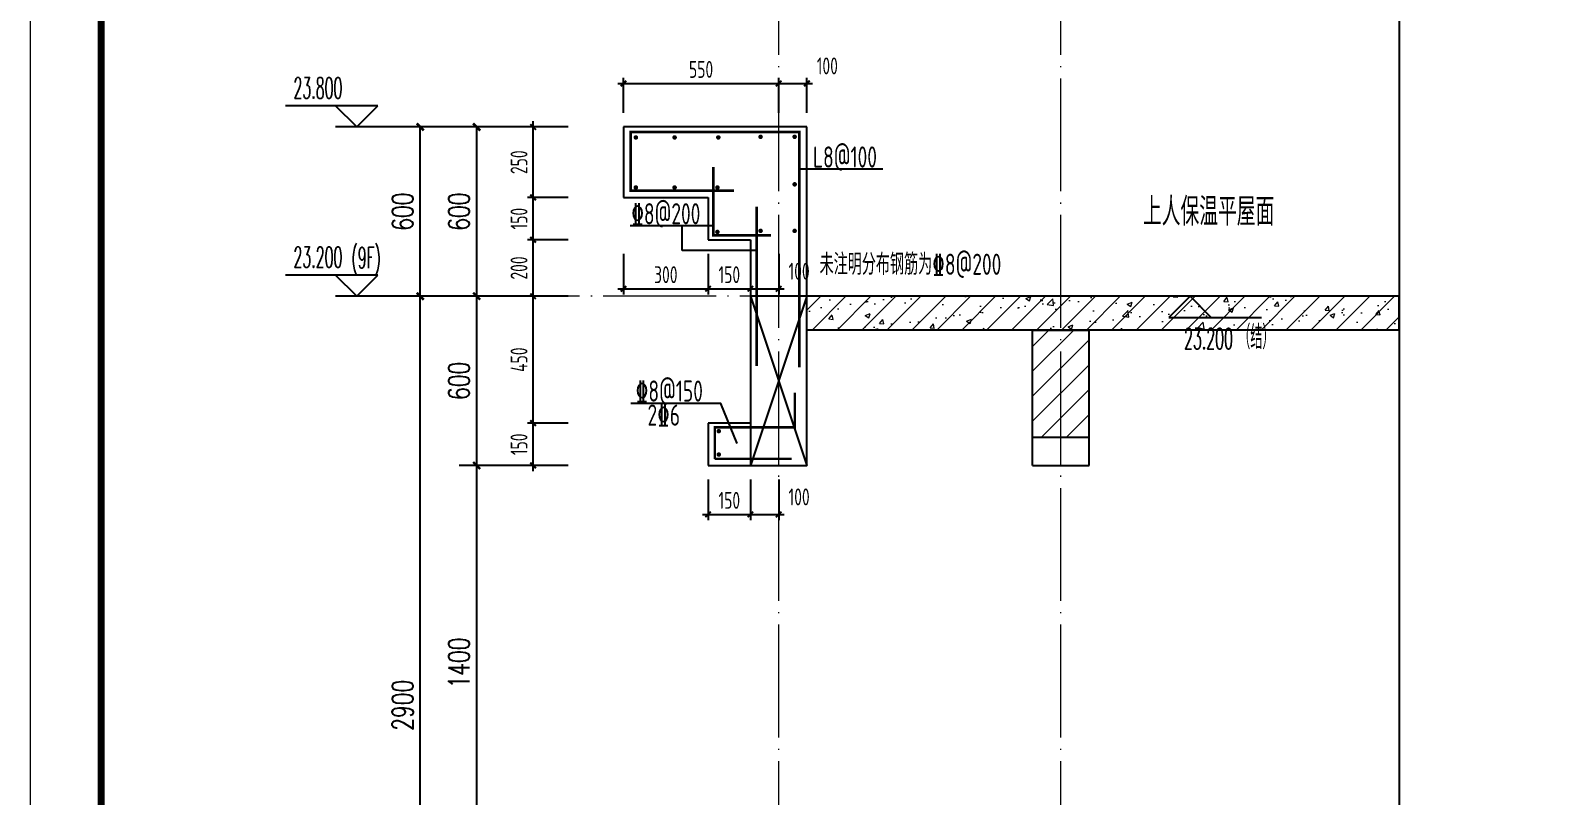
# Model space of a CAD drawing. Extents: x -1712635 to -854203, y -534641 to -21985.
# Drawn here: x -939127 to -933726, y -151161 to -148448 of the extents above; entities that cross this region are included whole.
import ezdxf

# ---------------------------------------------------------------- set-up
doc = ezdxf.new("R2010")
doc.units = 0
doc.header["$LTSCALE"] = 1000
doc.linetypes.add('DOTE', pattern=[2.42, 2, -0.2, 0.02, -0.2])
doc.layers.get('0').update_dxf_attribs({"linetype": 'CONTINUOUS'})
doc.layers.get('Defpoints').update_dxf_attribs({"linetype": 'CONTINUOUS'})
for name, color, linetype in [('DIM', 2, 'CONTINUOUS'), ('DIM_ELEV', 3, 'CONTINUOUS'), ('DIM_SYMB', 3, 'CONTINUOUS'), ('PUB_DIM', 3, 'CONTINUOUS'), ('PUB_TEXT', 2, 'CONTINUOUS'), ('REIN', 6, 'CONTINUOUS'), ('S-大样-砼线', 7, 'CONTINUOUS'), ('S-引出线', 40, 'CONTINUOUS'), ('TEXT', 2, 'CONTINUOUS'), ('WALL', 2, 'CONTINUOUS')]:
    doc.layers.add(name, color=color, linetype=linetype)
for name, color, linetype, lineweight in [('DOTE', 19, 'DOTE', 9), ('PUB_HATCH', 8, 'CONTINUOUS', 9), ('图框', 9, 'CONTINUOUS', 18)]:
    doc.layers.add(name, color=color, linetype=linetype, lineweight=lineweight)
doc.styles.add('_TCH_DIM', font='SIMPLEX.shx', dxfattribs={"width": 0.7, "bigfont": 'GBCBIG.shx'})
doc.styles.add('_TCH_DIM_T3', font='SIMPLEX', dxfattribs={"width": 0.705882, "bigfont": 'GBCBIG'})
doc.styles.add('TSSD_DIMENSION', font='Tssdeng.shx', dxfattribs={"width": 0.7, "bigfont": 'tssdchn.shx'})
doc.styles.add('TSSD_REIN', font='tssdeng.shx', dxfattribs={"width": 0.7, "height": 300, "bigfont": 'tssdchn.shx'})
doc.dimstyles.new('_TCH_ARCH&&25', dxfattribs={"dimtxt": 74.375, "dimasz": 25, "dimexe": 62.5, "dimexo": 75, "dimgap": 25, "dimtad": 1, "dimdec": 0, "dimzin": 0, "dimdsep": 46, "dimtxsty": '_TCH_DIM_T3', "dimblk": 'ARCHTICK', "dimcen": 0.09, "dimclrt": 7, "dimazin": 0, "dimtfac": 1, "dimtdec": 0, "dimtix": 1, "dimtmove": 2, "dimatfit": 3, "dimldrblk": 'ARCHTICK', "dimfxl": 0, "dimtolj": 1, "dimtzin": 0, "dimarcsym": 0})
doc.dimstyles.new('TSSD_20_20', dxfattribs={"dimtxt": 60, "dimasz": 20, "dimexe": 20, "dimexo": 50, "dimgap": 20, "dimtad": 1, "dimdec": 0, "dimzin": 0, "dimdsep": 46, "dimtxsty": 'TSSD_DIMENSION', "dimblk": 'ARCHTICK', "dimblk1": 'ARCHTICK', "dimblk2": 'ARCHTICK', "dimcen": 0, "dimdle": 20, "dimclrt": 7, "dimadec": 0, "dimazin": 0, "dimtfac": 1, "dimtdec": 0, "dimtix": 1, "dimtmove": 2, "dimatfit": 3, "dimfxl": 0, "dimtolj": 1, "dimtzin": 0, "dimarcsym": 0})

# ---------------------------------------------------------------- blocks, each defined once
blk = doc.blocks.new('GFDDDDRG')
at = {"layer": '图框'}
blk.add_lwpolyline([(923310, -107437), (923310, -159999), (893610, -159999), (893610, -107437)], close=True, dxfattribs=at)
blk.add_lwpolyline([(923310, -107437), (923310, -159999), (893610, -159999), (893610, -107437)], close=True, dxfattribs=at)
at = {"layer": '图框', "const_width": 50}
blk.add_lwpolyline([(894110, -159499), (922810, -159499), (922810, -108687), (894110, -108687)], close=True, dxfattribs=at)
blk = doc.blocks.new('_ArchTick')
at = {"color": 0, "const_width": 0.35}
blk.add_lwpolyline([(-0.5, -0.5), (0.5, 0.5)], dxfattribs=at)
blk = doc.blocks.new('*D3766')
at = {"layer": 'Defpoints', "color": 0}
for p in [(-936725, -149990.5), (-936575, -149990.5), (-936575, -150164.2)]:
    blk.add_point(p, dxfattribs=at)
at = {"layer": 'DIM', "color": 0, "lineweight": -2}
for p, q in [((-936725, -150040.5), (-936725, -150184.2)), ((-936575, -150040.5), (-936575, -150184.2)), ((-936745, -150164.2), (-936555, -150164.2))]:
    blk.add_line(p, q, dxfattribs=at)
at = {"layer": 'DIM', "color": 0, "lineweight": -2, "xscale": 20, "yscale": 20, "zscale": 20, "rotation": 180}
blk.add_blockref('_ArchTick', (-936725, -150164.2), dxfattribs=at)
at = {"layer": 'DIM', "color": 0, "lineweight": -2, "xscale": 20, "yscale": 20, "zscale": 20}
blk.add_blockref('_ArchTick', (-936575, -150164.2), dxfattribs=at)
at = {"layer": 'DIM', "color": 7, "insert": (-936650, -150114.2), "char_height": 60, "attachment_point": 5, "style": 'TSSD_DIMENSION'}
blk.add_mtext('\\A1;150', dxfattribs=at)
blk = doc.blocks.new('*D3767')
at = {"layer": 'Defpoints', "color": 0}
for p in [(-936575, -149990.5), (-936475, -149990.5), (-936475, -150164.2)]:
    blk.add_point(p, dxfattribs=at)
at = {"layer": 'DIM', "color": 0, "lineweight": -2}
for p, q in [((-936575, -150040.5), (-936575, -150184.2)), ((-936475, -150040.5), (-936475, -150184.2)), ((-936595, -150164.2), (-936455, -150164.2))]:
    blk.add_line(p, q, dxfattribs=at)
at = {"layer": 'DIM', "color": 0, "lineweight": -2, "xscale": 20, "yscale": 20, "zscale": 20, "rotation": 180}
blk.add_blockref('_ArchTick', (-936575, -150164.2), dxfattribs=at)
at = {"layer": 'DIM', "color": 0, "lineweight": -2, "xscale": 20, "yscale": 20, "zscale": 20}
blk.add_blockref('_ArchTick', (-936475, -150164.2), dxfattribs=at)
at = {"layer": 'DIM', "color": 7, "insert": (-936402.6, -150102), "char_height": 60, "attachment_point": 5, "style": 'TSSD_DIMENSION'}
blk.add_mtext('\\A1;100', dxfattribs=at)
blk = doc.blocks.new('*D3768')
at = {"layer": 'Defpoints', "color": 0}
for p in [(-937025, -149190.5), (-936725, -149190.5), (-936725, -149364.2)]:
    blk.add_point(p, dxfattribs=at)
at = {"layer": 'DIM', "color": 0, "lineweight": -2}
for p, q in [((-937025, -149240.5), (-937025, -149384.2)), ((-936725, -149240.5), (-936725, -149384.2)), ((-937045, -149364.2), (-936705, -149364.2))]:
    blk.add_line(p, q, dxfattribs=at)
at = {"layer": 'DIM', "color": 0, "lineweight": -2, "xscale": 20, "yscale": 20, "zscale": 20, "rotation": 180}
blk.add_blockref('_ArchTick', (-937025, -149364.2), dxfattribs=at)
at = {"layer": 'DIM', "color": 0, "lineweight": -2, "xscale": 20, "yscale": 20, "zscale": 20}
blk.add_blockref('_ArchTick', (-936725, -149364.2), dxfattribs=at)
at = {"layer": 'DIM', "color": 7, "insert": (-936875, -149314.2), "char_height": 60, "attachment_point": 5, "style": 'TSSD_DIMENSION'}
blk.add_mtext('\\A1;300', dxfattribs=at)
blk = doc.blocks.new('*D3769')
at = {"layer": 'Defpoints', "color": 0}
for p in [(-936725, -149190.5), (-936575, -149190.5), (-936575, -149364.2)]:
    blk.add_point(p, dxfattribs=at)
at = {"layer": 'DIM', "color": 0, "lineweight": -2}
for p, q in [((-936725, -149240.5), (-936725, -149384.2)), ((-936575, -149240.5), (-936575, -149384.2)), ((-936745, -149364.2), (-936555, -149364.2))]:
    blk.add_line(p, q, dxfattribs=at)
at = {"layer": 'DIM', "color": 0, "lineweight": -2, "xscale": 20, "yscale": 20, "zscale": 20, "rotation": 180}
blk.add_blockref('_ArchTick', (-936725, -149364.2), dxfattribs=at)
at = {"layer": 'DIM', "color": 0, "lineweight": -2, "xscale": 20, "yscale": 20, "zscale": 20}
blk.add_blockref('_ArchTick', (-936575, -149364.2), dxfattribs=at)
at = {"layer": 'DIM', "color": 7, "insert": (-936650, -149314.2), "char_height": 60, "attachment_point": 5, "style": 'TSSD_DIMENSION'}
blk.add_mtext('\\A1;150', dxfattribs=at)
blk = doc.blocks.new('*D3770')
at = {"layer": 'Defpoints', "color": 0}
for p in [(-936575, -149190.5), (-936475, -149190.5), (-936475, -149364.2)]:
    blk.add_point(p, dxfattribs=at)
at = {"layer": 'DIM', "color": 0, "lineweight": -2}
for p, q in [((-936575, -149240.5), (-936575, -149384.2)), ((-936475, -149240.5), (-936475, -149384.2)), ((-936595, -149364.2), (-936455, -149364.2))]:
    blk.add_line(p, q, dxfattribs=at)
at = {"layer": 'DIM', "color": 0, "lineweight": -2, "xscale": 20, "yscale": 20, "zscale": 20, "rotation": 180}
blk.add_blockref('_ArchTick', (-936575, -149364.2), dxfattribs=at)
at = {"layer": 'DIM', "color": 0, "lineweight": -2, "xscale": 20, "yscale": 20, "zscale": 20}
blk.add_blockref('_ArchTick', (-936475, -149364.2), dxfattribs=at)
at = {"layer": 'DIM', "color": 7, "insert": (-936402.6, -149302), "char_height": 60, "attachment_point": 5, "style": 'TSSD_DIMENSION'}
blk.add_mtext('\\A1;100', dxfattribs=at)
blk = doc.blocks.new('*D3771')
at = {"layer": 'Defpoints', "color": 0}
for p in [(-936475, -148636.4), (-937025, -148790.5), (-936475, -148790.5)]:
    blk.add_point(p, dxfattribs=at)
at = {"layer": 'DIM', "color": 0, "lineweight": -2}
for p, q in [((-937025, -148740.5), (-937025, -148616.4)), ((-936475, -148740.5), (-936475, -148616.4)), ((-937045, -148636.4), (-936455, -148636.4))]:
    blk.add_line(p, q, dxfattribs=at)
at = {"layer": 'DIM', "color": 0, "lineweight": -2, "xscale": 20, "yscale": 20, "zscale": 20, "rotation": 180}
blk.add_blockref('_ArchTick', (-937025, -148636.4), dxfattribs=at)
at = {"layer": 'DIM', "color": 0, "lineweight": -2, "xscale": 20, "yscale": 20, "zscale": 20}
blk.add_blockref('_ArchTick', (-936475, -148636.4), dxfattribs=at)
at = {"layer": 'DIM', "color": 7, "insert": (-936750, -148586.4), "char_height": 60, "attachment_point": 5, "style": 'TSSD_DIMENSION'}
blk.add_mtext('\\A1;550', dxfattribs=at)
blk = doc.blocks.new('*D3772')
at = {"layer": 'Defpoints', "color": 0}
for p in [(-936375, -148636.4), (-936475, -148790.5), (-936375, -148790.5)]:
    blk.add_point(p, dxfattribs=at)
at = {"layer": 'DIM', "color": 0, "lineweight": -2}
for p, q in [((-936475, -148740.5), (-936475, -148616.4)), ((-936375, -148740.5), (-936375, -148616.4)), ((-936495, -148636.4), (-936355, -148636.4))]:
    blk.add_line(p, q, dxfattribs=at)
at = {"layer": 'DIM', "color": 0, "lineweight": -2, "xscale": 20, "yscale": 20, "zscale": 20, "rotation": 180}
blk.add_blockref('_ArchTick', (-936475, -148636.4), dxfattribs=at)
at = {"layer": 'DIM', "color": 0, "lineweight": -2, "xscale": 20, "yscale": 20, "zscale": 20}
blk.add_blockref('_ArchTick', (-936375, -148636.4), dxfattribs=at)
at = {"layer": 'DIM', "color": 7, "insert": (-936302.6, -148574.2), "char_height": 60, "attachment_point": 5, "style": 'TSSD_DIMENSION'}
blk.add_mtext('\\A1;100', dxfattribs=at)
blk = doc.blocks.new('*D3773')
at = {"layer": 'Defpoints', "color": 0}
for p in [(-937345.2, -148790.5), (-937170.6, -148790.5), (-937170.6, -149040.5)]:
    blk.add_point(p, dxfattribs=at)
at = {"layer": 'DIM', "color": 0, "lineweight": -2}
for p, q in [((-937220.6, -148790.5), (-937365.2, -148790.5)), ((-937345.2, -149060.5), (-937345.2, -148770.5)), ((-937220.6, -149040.5), (-937365.2, -149040.5))]:
    blk.add_line(p, q, dxfattribs=at)
at = {"layer": 'DIM', "color": 0, "lineweight": -2, "xscale": 20, "yscale": 20, "zscale": 20}
for p, rotation in [((-937345.2, -148790.5), 90), ((-937345.2, -149040.5), 270)]:
    blk.add_blockref('_ArchTick', p, dxfattribs=dict(at, rotation=rotation))
at = {"layer": 'DIM', "color": 7, "insert": (-937395.2, -148915.5), "char_height": 60, "attachment_point": 5, "rotation": 90, "style": 'TSSD_DIMENSION'}
blk.add_mtext('\\A1;250', dxfattribs=at)
blk = doc.blocks.new('*D3774')
at = {"layer": 'Defpoints', "color": 0}
for p in [(-937345.2, -149040.5), (-937170.6, -149040.5), (-937170.6, -149190.5)]:
    blk.add_point(p, dxfattribs=at)
at = {"layer": 'DIM', "color": 0, "lineweight": -2}
for p, q in [((-937220.6, -149040.5), (-937365.2, -149040.5)), ((-937345.2, -149210.5), (-937345.2, -149020.5)), ((-937220.6, -149190.5), (-937365.2, -149190.5))]:
    blk.add_line(p, q, dxfattribs=at)
at = {"layer": 'DIM', "color": 0, "lineweight": -2, "xscale": 20, "yscale": 20, "zscale": 20}
for p, rotation in [((-937345.2, -149040.5), 90), ((-937345.2, -149190.5), 270)]:
    blk.add_blockref('_ArchTick', p, dxfattribs=dict(at, rotation=rotation))
at = {"layer": 'DIM', "color": 7, "insert": (-937395.2, -149115.5), "char_height": 60, "attachment_point": 5, "rotation": 90, "style": 'TSSD_DIMENSION'}
blk.add_mtext('\\A1;150', dxfattribs=at)
blk = doc.blocks.new('*D3775')
at = {"layer": 'Defpoints', "color": 0}
for p in [(-937345.2, -149190.5), (-937170.6, -149190.5), (-937170.6, -149390.5)]:
    blk.add_point(p, dxfattribs=at)
at = {"layer": 'DIM', "color": 0, "lineweight": -2}
for p, q in [((-937345.2, -149410.5), (-937345.2, -149170.5)), ((-937220.6, -149190.5), (-937365.2, -149190.5)), ((-937220.6, -149390.5), (-937365.2, -149390.5))]:
    blk.add_line(p, q, dxfattribs=at)
at = {"layer": 'DIM', "color": 0, "lineweight": -2, "xscale": 20, "yscale": 20, "zscale": 20}
for p, rotation in [((-937345.2, -149190.5), 90), ((-937345.2, -149390.5), 270)]:
    blk.add_blockref('_ArchTick', p, dxfattribs=dict(at, rotation=rotation))
at = {"layer": 'DIM', "color": 7, "insert": (-937395.2, -149290.5), "char_height": 60, "attachment_point": 5, "rotation": 90, "style": 'TSSD_DIMENSION'}
blk.add_mtext('\\A1;200', dxfattribs=at)
blk = doc.blocks.new('*D3776')
at = {"layer": 'Defpoints', "color": 0}
for p in [(-937345.2, -149390.5), (-937170.6, -149390.5), (-937170.6, -149840.5)]:
    blk.add_point(p, dxfattribs=at)
at = {"layer": 'DIM', "color": 0, "lineweight": -2}
for p, q in [((-937220.6, -149390.5), (-937365.2, -149390.5)), ((-937345.2, -149860.5), (-937345.2, -149370.5)), ((-937220.6, -149840.5), (-937365.2, -149840.5))]:
    blk.add_line(p, q, dxfattribs=at)
at = {"layer": 'DIM', "color": 0, "lineweight": -2, "xscale": 20, "yscale": 20, "zscale": 20}
for p, rotation in [((-937345.2, -149390.5), 90), ((-937345.2, -149840.5), 270)]:
    blk.add_blockref('_ArchTick', p, dxfattribs=dict(at, rotation=rotation))
at = {"layer": 'DIM', "color": 7, "insert": (-937395.2, -149615.5), "char_height": 60, "attachment_point": 5, "rotation": 90, "style": 'TSSD_DIMENSION'}
blk.add_mtext('\\A1;450', dxfattribs=at)
blk = doc.blocks.new('*D3777')
at = {"layer": 'Defpoints', "color": 0}
for p in [(-937345.2, -149840.5), (-937170.6, -149840.5), (-937170.6, -149990.5)]:
    blk.add_point(p, dxfattribs=at)
at = {"layer": 'DIM', "color": 0, "lineweight": -2}
for p, q in [((-937345.2, -150010.5), (-937345.2, -149820.5)), ((-937220.6, -149840.5), (-937365.2, -149840.5)), ((-937220.6, -149990.5), (-937365.2, -149990.5))]:
    blk.add_line(p, q, dxfattribs=at)
at = {"layer": 'DIM', "color": 0, "lineweight": -2, "xscale": 20, "yscale": 20, "zscale": 20}
for p, rotation in [((-937345.2, -149840.5), 90), ((-937345.2, -149990.5), 270)]:
    blk.add_blockref('_ArchTick', p, dxfattribs=dict(at, rotation=rotation))
at = {"layer": 'DIM', "color": 7, "insert": (-937395.2, -149915.5), "char_height": 60, "attachment_point": 5, "rotation": 90, "style": 'TSSD_DIMENSION'}
blk.add_mtext('\\A1;150', dxfattribs=at)
blk = doc.blocks.new('*D3789')
at = {"layer": 'Defpoints', "color": 0}
for p in [(-937545.2, -149990.5), (-937245.2, -149990.5), (-937245.2, -151390.5)]:
    blk.add_point(p, dxfattribs=at)
at = {"layer": 'PUB_DIM', "color": 0, "lineweight": -2}
for p, q in [((-937320.2, -149990.5), (-937607.7, -149990.5)), ((-937545.2, -151390.5), (-937545.2, -149990.5)), ((-937320.2, -151390.5), (-937607.7, -151390.5))]:
    blk.add_line(p, q, dxfattribs=at)
at = {"layer": 'PUB_DIM', "color": 0, "lineweight": -2, "xscale": 25, "yscale": 25, "zscale": 25}
for p, rotation in [((-937545.2, -149990.5), 90), ((-937545.2, -151390.5), 270)]:
    blk.add_blockref('_ArchTick', p, dxfattribs=dict(at, rotation=rotation))
at = {"layer": 'PUB_DIM', "color": 7, "insert": (-937607.4, -150690.5), "char_height": 74.38, "attachment_point": 5, "rotation": 90, "style": '_TCH_DIM_T3'}
blk.add_mtext('\\A1;1400', dxfattribs=at)
blk = doc.blocks.new('*D3790')
at = {"layer": 'Defpoints', "color": 0}
for p in [(-937545.2, -149390.5), (-937245.2, -149390.5), (-937245.2, -149990.5)]:
    blk.add_point(p, dxfattribs=at)
at = {"layer": 'PUB_DIM', "color": 0, "lineweight": -2}
for p, q in [((-937320.2, -149390.5), (-937607.7, -149390.5)), ((-937545.2, -149990.5), (-937545.2, -149390.5)), ((-937320.2, -149990.5), (-937607.7, -149990.5))]:
    blk.add_line(p, q, dxfattribs=at)
at = {"layer": 'PUB_DIM', "color": 0, "lineweight": -2, "xscale": 25, "yscale": 25, "zscale": 25}
for p, rotation in [((-937545.2, -149390.5), 90), ((-937545.2, -149990.5), 270)]:
    blk.add_blockref('_ArchTick', p, dxfattribs=dict(at, rotation=rotation))
at = {"layer": 'PUB_DIM', "color": 7, "insert": (-937607.4, -149690.5), "char_height": 74.38, "attachment_point": 5, "rotation": 90, "style": '_TCH_DIM_T3'}
blk.add_mtext('\\A1;600', dxfattribs=at)
blk = doc.blocks.new('*D3791')
at = {"layer": 'Defpoints', "color": 0}
for p in [(-937545.2, -148790.5), (-937245.2, -148790.5), (-937245.2, -149390.5)]:
    blk.add_point(p, dxfattribs=at)
at = {"layer": 'PUB_DIM', "color": 0, "lineweight": -2}
for p, q in [((-937320.2, -148790.5), (-937607.7, -148790.5)), ((-937545.2, -149390.5), (-937545.2, -148790.5)), ((-937320.2, -149390.5), (-937607.7, -149390.5))]:
    blk.add_line(p, q, dxfattribs=at)
at = {"layer": 'PUB_DIM', "color": 0, "lineweight": -2, "xscale": 25, "yscale": 25, "zscale": 25}
for p, rotation in [((-937545.2, -148790.5), 90), ((-937545.2, -149390.5), 270)]:
    blk.add_blockref('_ArchTick', p, dxfattribs=dict(at, rotation=rotation))
at = {"layer": 'PUB_DIM', "color": 7, "insert": (-937607.4, -149090.5), "char_height": 74.38, "attachment_point": 5, "rotation": 90, "style": '_TCH_DIM_T3'}
blk.add_mtext('\\A1;600', dxfattribs=at)
blk = doc.blocks.new('*D3795')
at = {"layer": 'Defpoints', "color": 0}
for p in [(-937745.2, -149390.5), (-937245.2, -149390.5), (-937245.2, -152290.5)]:
    blk.add_point(p, dxfattribs=at)
at = {"layer": 'PUB_DIM', "color": 0, "lineweight": -2}
for p, q in [((-937320.2, -149390.5), (-937807.7, -149390.5)), ((-937745.2, -152290.5), (-937745.2, -149390.5)), ((-937320.2, -152290.5), (-937807.7, -152290.5))]:
    blk.add_line(p, q, dxfattribs=at)
at = {"layer": 'PUB_DIM', "color": 0, "lineweight": -2, "xscale": 25, "yscale": 25, "zscale": 25}
for p, rotation in [((-937745.2, -149390.5), 90), ((-937745.2, -152290.5), 270)]:
    blk.add_blockref('_ArchTick', p, dxfattribs=dict(at, rotation=rotation))
at = {"layer": 'PUB_DIM', "color": 7, "insert": (-937807.4, -150840.5), "char_height": 74.38, "attachment_point": 5, "rotation": 90, "style": '_TCH_DIM_T3'}
blk.add_mtext('\\A1;2900', dxfattribs=at)
blk = doc.blocks.new('*D3796')
at = {"layer": 'Defpoints', "color": 0}
for p in [(-937745.2, -148790.5), (-937245.2, -148790.5), (-937245.2, -149390.5)]:
    blk.add_point(p, dxfattribs=at)
at = {"layer": 'PUB_DIM', "color": 0, "lineweight": -2}
for p, q in [((-937320.2, -148790.5), (-937807.7, -148790.5)), ((-937745.2, -149390.5), (-937745.2, -148790.5)), ((-937320.2, -149390.5), (-937807.7, -149390.5))]:
    blk.add_line(p, q, dxfattribs=at)
at = {"layer": 'PUB_DIM', "color": 0, "lineweight": -2, "xscale": 25, "yscale": 25, "zscale": 25}
for p, rotation in [((-937745.2, -148790.5), 90), ((-937745.2, -149390.5), 270)]:
    blk.add_blockref('_ArchTick', p, dxfattribs=dict(at, rotation=rotation))
at = {"layer": 'PUB_DIM', "color": 7, "insert": (-937807.4, -149090.5), "char_height": 74.38, "attachment_point": 5, "rotation": 90, "style": '_TCH_DIM_T3'}
blk.add_mtext('\\A1;600', dxfattribs=at)
blk = doc.blocks.new('20210810.12305520')
at = {"layer": 'REIN', "const_width": 9}
for points in [[(67544, -103060.9), (67178.4, -103060.9), (67178.4, -102852.5), (67776.1, -102852.5), (67776.1, -103687.5)], [(67625, -103681.9), (67625, -103117.2)], [(67476.4, -104011.5), (67476.4, -103899.8), (67760.3, -103899.8), (67760.3, -103776.8)]]:
    blk.add_lwpolyline(points, dxfattribs=at)
at = {"layer": 'REIN', "const_width": 8}
for points in [[(67192.7, -102872.1, 1), (67200.7, -102872.1, 1)], [(67330.1, -102872.1, 1), (67338.1, -102872.1, 1)], [(67485, -102872.1, 1), (67493, -102872.1, 1)], [(67634.8, -102869.9, 1), (67642.8, -102869.9, 1)], [(67755.5, -102869.9, 1), (67763.5, -102869.9, 1)], [(67192.7, -103049.6, 1), (67200.7, -103049.6, 1)], [(67330.1, -103049.6, 1), (67338.1, -103049.6, 1)], [(67481.7, -103049.6, 1), (67489.7, -103049.6, 1)], [(67755.5, -103038.4, 1), (67763.5, -103038.4, 1)], [(67481.7, -103207.1, 1), (67489.7, -103207.1, 1)], [(67634.8, -103203.3, 1), (67642.8, -103203.3, 1)], [(67755.5, -103203.3, 1), (67763.5, -103203.3, 1)], [(67486.6, -103913.4, 1), (67494.6, -103913.4, 1)], [(67486.6, -103996.3, 1), (67494.6, -103996.3, 1)]]:
    blk.add_lwpolyline(points, format="xyb", close=True, dxfattribs=at)
at = {"layer": 'REIN'}
for points in [[(67471, -102976.5, 9, 9, 0), (67471, -103219.2, 9, 9, 0), (67675.5, -103219.2, 9, 9, 0)], [(67476.4, -104011.5, 9, 9, 0), (67748.9, -104011.5, 9, 9, 0)]]:
    blk.add_lwpolyline(points, format="xyseb", dxfattribs=at)
at = {"layer": 'S-大样-砼线'}
for p, q in [((67602.9, -103435), (67802.9, -104035)), ((67802.9, -103435), (67602.9, -104035))]:
    blk.add_line(p, q, dxfattribs=at)
blk.add_lwpolyline([(67802.9, -103435), (67602.9, -103435), (67602.9, -104035), (67802.9, -104035)], close=True, dxfattribs=at)
at = {"layer": 'S-引出线'}
for p, q in [((67772.1, -102983), (68072.3, -102983)), ((67177.1, -103184.2), (67471, -103184.2)), ((67360.8, -103273.4), (67360.8, -103184.2)), ((67625, -103273.4), (67360.8, -103273.4))]:
    blk.add_line(p, q, dxfattribs=at)
blk.add_lwpolyline([(67555.6, -103957), (67497.6, -103815.5), (67179.2, -103815.5)], dxfattribs=at)
at = {"layer": 'TEXT', "style": 'TSSD_REIN', "width": 0.7}
for s, p in [('L8@100', (67824.2, -102978.9)), ('%%1328@200', (67180.3, -103180.1)), ('未注明分布钢筋为%%1328@200', (67847.9, -103359.2)), ('%%1328@150', (67196.2, -103808.7)), ('2%%1326', (67238, -103893.9))]:
    blk.add_text(s, height=75, rotation=0, dxfattribs=at).set_placement(p)
blk = doc.blocks.new('20210902.15311021')
at = {"layer": 'DOTE', "color": 1, "linetype": 'DOTE', "ltscale": 0.2}
for p, q in [((78813.2, -133245.9), (78813.2, -115565.9)), ((79813.2, -133245.9), (79813.2, -115565.9)), ((81011.7, -117645.9), (78043, -117645.9))]:
    blk.add_line(p, q, dxfattribs=at)

msp = doc.modelspace()

# ---------------------------------------------------------------- hatches: boundary and pattern name
at = {"layer": 'PUB_HATCH'}
h = msp.add_hatch(dxfattribs=at)
h.set_pattern_fill('钢筋混凝土', color=256, scale=25, style=0)
h.set_pattern_definition([(45, (-1569657.01, 4552.52), (-44.194174, 44.194174), []), (50, (-1569657.01, 4552.52), (179.315046, -15.688034), [18.75, -206.25]), (355, (-1569657.01, 4552.52), (-34.687833, 188.048033), [15, -165]), (100.4514, (-1569642.07, 4551.21), (144.627345, 172.359886), [15.93505, -175.28553]), (46.1842, (-1569657, 4602.52), (266.81026, -41.37975), [28.125, -309.375]), (96.6356, (-1569634.78, 4599.07), (233.66568, 243.52947), [23.90257, -262.92825]), (351.1842, (-1569657, 4602.52), (233.66549, 243.52965), [22.5, -247.5]), (21, (-1569632.01, 4590.02), (149.226763, -100.654723), [18.75, -206.25]), (326, (-1569632.01, 4590.02), (60.828833, 181.28751), [15, -165]), (71.4514, (-1569619.58, 4581.63), (210.055657, 80.632624), [15.93505, -175.28553]), (37.5, (-1569657.01, 4552.52), (3.039964, 83.2234635), [0, -163, 0, -167.5, 0, -165.625]), (7.5, (-1569657.01, 4552.52), (65.767384, 98.602928), [0, -95.5, 0, -159.25, 0, -63.125]), (327.5, (-1569712.76, 4552.52), (133.455609, -5.638718), [0, -62.5, 0, -195, 0, -258.75]), (317.5, (-1569737.76, 4552.52), (145.796542, 25.026246), [0, -81.25, 0, -129.5, 0, -183.75])])
h.paths.add_polyline_path([(-936374.99, -149390.52), (-936374.99, -149510.52), (-934276.47, -149510.52), (-934276.47, -149390.52)])
h = msp.add_hatch(dxfattribs=at)
h.set_pattern_fill('普通砖', color=256, scale=25, style=0)
h.set_pattern_definition([(45, (-1569657.01, 4597.395), (-44.1941915, 44.1941915), [])])
h.paths.add_polyline_path([(-935574.99, -149890.51), (-935374.99, -149890.52), (-935374.99, -149510.52), (-935574.99, -149510.51)])

# ---------------------------------------------------------------- linework, layer by layer
at = {"layer": 'DIM_ELEV'}
for p, q in [((-937895.19, -148715.52), (-938223.19, -148715.52)), ((-937970.19, -148790.52), (-938045.19, -148715.52)), ((-937970.19, -148790.52), (-937895.19, -148715.52)), ((-937545.19, -148790.52), (-938045.19, -148790.52)), ((-937895.19, -149315.52), (-938223.19, -149315.52)), ((-937970.19, -149390.52), (-938045.19, -149315.52)), ((-937970.19, -149390.52), (-937895.19, -149315.52)), ((-937545.19, -149390.52), (-938045.19, -149390.52))]:
    msp.add_line(p, q, dxfattribs=at)
at = {"layer": 'DIM_ELEV', "color": 3}
for p, q in [((-935016.93, -149390.52), (-935091.93, -149465.52)), ((-935016.93, -149390.52), (-934941.93, -149465.52)), ((-935091.93, -149465.52), (-934763.93, -149465.52))]:
    msp.add_line(p, q, dxfattribs=at)
at = {"layer": 'DIM_SYMB'}
msp.add_lwpolyline([(-934276.47, -147910.52), (-934276.47, -156572.39), (-934223.97, -156591.5), (-934328.97, -156610.01), (-934276.47, -156628.64), (-934276.47, -165290.52)], dxfattribs=at)
at = {"layer": 'WALL'}
for p, q in [((-936374.99, -148790.53), (-937024.99, -148790.51)), ((-937024.99, -148790.51), (-937024.99, -149040.51)), ((-936374.99, -149390.52), (-936374.99, -148790.53)), ((-937024.99, -149040.51), (-936724.99, -149040.52)), ((-936724.99, -149040.52), (-936724.99, -149190.52)), ((-936724.99, -149190.52), (-936574.99, -149190.52)), ((-936574.99, -149190.52), (-936574.99, -149840.52)), ((-934276.47, -149390.52), (-936374.99, -149390.52)), ((-934276.47, -149510.52), (-934276.47, -149390.52)), ((-934276.47, -149510.52), (-936374.99, -149510.52)), ((-936374.99, -149990.52), (-936374.99, -149510.52)), ((-935574.99, -149890.51), (-935574.99, -149510.51)), ((-935574.99, -149510.51), (-935374.99, -149510.52)), ((-935374.99, -149890.52), (-935374.99, -149510.52)), ((-936574.99, -149840.52), (-936724.99, -149840.52)), ((-936724.99, -149840.52), (-936724.99, -149990.52)), ((-935574.99, -149990.51), (-935574.99, -149890.51)), ((-935574.99, -149890.51), (-935374.99, -149890.51)), ((-935374.99, -149990.51), (-935374.99, -149890.51)), ((-936724.99, -149990.52), (-936374.99, -149990.52)), ((-935574.99, -149990.51), (-935374.99, -149990.51))]:
    msp.add_line(p, q, dxfattribs=at)

# ---------------------------------------------------------------- block references
at = {"xscale": 0.5, "yscale": 0.5, "zscale": 0.5}
msp.add_blockref('GFDDDDRG', (-1385931.4, -89164.01), dxfattribs=at)
at = {"layer": 'DOTE'}
msp.add_blockref('20210902.15311021', (-1015288.17, -31744.62), dxfattribs=at)
at = {"layer": 'TEXT'}
msp.add_blockref('20210810.12305520', (-1004177.87, -45955.52), dxfattribs=at)

# ---------------------------------------------------------------- texts
at = {"layer": 'DIM_ELEV', "color": 7, "style": '_TCH_DIM'}
for s, height, width, p in [('（结）', 84.397, 0.7, (-934845.98, -149578.04)), ('23.200', 74.375, 0.494118, (-935038.48, -149578.04))]:
    msp.add_text(s, height=height, dxfattribs=dict(at, width=width)).set_placement(p)
at = {"layer": 'PUB_TEXT'}
for s, height, style, width, p in [('23.800', 74.375, '_TCH_DIM', 0.494118, (-938194.29, -148689.27)), ('上人保温平屋面', 100, 'TSSD_REIN', 0.7, (-935183.97, -149140.7)), ('23.200', 74.375, '_TCH_DIM', 0.494118, (-938194.29, -149289.27)), ('(9F)', 74.375, '_TCH_DIM', 0.494118, (-937988.89, -149290.49))]:
    msp.add_text(s, height=height, dxfattribs=dict(at, style=style, width=width)).set_placement(p)

# ---------------------------------------------------------------- dimensions: what is measured, and where the dimension line sits
at = {"layer": 'DIM'}
for p1, p2, distance, picture, middle in [((-937024.99, -148790.52), (-936474.99, -148790.52), 154.16, '*D3771', (-936749.99, -148586.35)), ((-937170.58, -149040.51), (-937170.58, -148790.52), 174.61, '*D3773', (-937395.19, -148915.51)), ((-937170.58, -149190.51), (-937170.58, -149040.51), 174.61, '*D3774', (-937395.19, -149115.51)), ((-937170.58, -149390.52), (-937170.58, -149190.51), 174.61, '*D3775', (-937395.19, -149290.51)), ((-937024.99, -149190.52), (-936724.99, -149190.52), -173.71, '*D3768', (-936874.99, -149314.23)), ((-936724.99, -149190.52), (-936574.99, -149190.52), -173.71, '*D3769', (-936649.99, -149314.23)), ((-937170.58, -149840.52), (-937170.58, -149390.52), 174.61, '*D3776', (-937395.19, -149615.52)), ((-937170.58, -149990.52), (-937170.58, -149840.52), 174.61, '*D3777', (-937395.19, -149915.52)), ((-936724.99, -149990.52), (-936574.99, -149990.52), -173.71, '*D3766', (-936649.99, -150114.23))]:
    dim = msp.add_aligned_dim(p1=p1, p2=p2, distance=distance, dimstyle='TSSD_20_20', dxfattribs=at)
    dim.commit()
    dim.dimension.update_dxf_attribs({"geometry": picture, "text_midpoint": middle})
for base, p1, p2, picture, middle in [((-936374.99, -148636.35), (-936474.99, -148790.52), (-936374.99, -148790.52), '*D3772', (-936302.58, -148574.17)), ((-936474.99, -149364.23), (-936574.99, -149190.52), (-936474.99, -149190.52), '*D3770', (-936402.58, -149302.04)), ((-936474.99, -150164.23), (-936574.99, -149990.52), (-936474.99, -149990.52), '*D3767', (-936402.58, -150102.04))]:
    dim = msp.add_linear_dim(base=base, p1=p1, p2=p2, angle=360, dimstyle='TSSD_20_20', dxfattribs=at)
    dim.commit()
    dim.dimension.update_dxf_attribs({"geometry": picture, "text_midpoint": middle, "dimtype": 161})
at = {"layer": 'PUB_DIM'}
for p1, p2, distance, picture, middle in [((-937245.19, -149390.52), (-937245.19, -148790.52), 500, '*D3796', (-937807.37, -149090.52)), ((-937245.19, -149390.52), (-937245.19, -148790.52), 300, '*D3791', (-937607.37, -149090.52)), ((-937245.19, -152290.52), (-937245.19, -149390.52), 500, '*D3795', (-937807.37, -150840.52)), ((-937245.19, -149990.52), (-937245.19, -149390.52), 300, '*D3790', (-937607.37, -149690.52)), ((-937245.19, -151390.51), (-937245.19, -149990.52), 300, '*D3789', (-937607.37, -150690.52))]:
    dim = msp.add_aligned_dim(p1=p1, p2=p2, distance=distance, dimstyle='_TCH_ARCH&&25', dxfattribs=at)
    dim.commit()
    dim.dimension.update_dxf_attribs({"geometry": picture, "text_midpoint": middle})

doc.saveas('drawing.dxf')
